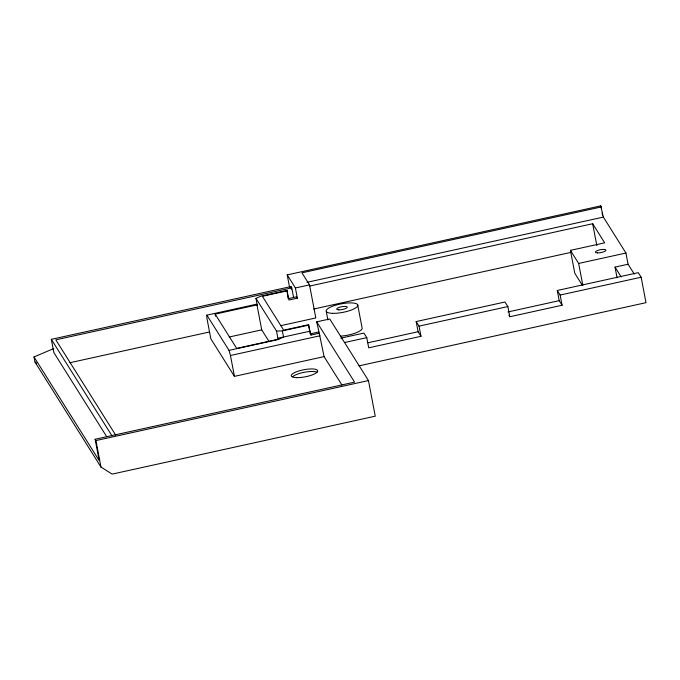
<?xml version="1.0" encoding="UTF-8"?>
<svg xmlns="http://www.w3.org/2000/svg" width="680" height="680" viewBox="0 0 680 680"><rect width="100%" height="100%" fill="white"/><g stroke="black" fill="none" stroke-linecap="round" stroke-linejoin="round"><path stroke-width="1.02" d="M634.244 274.04L628.082 264.231L625.94 253.036L603.356 217.099L600.755 205.879L287.215 274.89L295.4 287.971L297.339 298.154L288.975 299.999L286.986 290.445L260.593 296.259L255.977 298.384L257.337 305.507L256.53 304.215L206.881 315.146L206.864 317.968L210.851 338.827L234.43 376.363L324.071 356.618L341.938 385.05M206.881 315.146L229.016 350.378L278.664 339.439L283.534 337.017L309.927 331.202L310.998 335.045L319.26 333.225L324.071 356.618M319.26 333.225L316.693 321.844L329.749 318.971L368.458 380.562L375.25 416.177L112.115 474.121L100.963 467.041L34.969 362.032L34 356.94L53.711 348.585M601.409 206.924L301.945 272.841L309.51 284.869L315.817 317.951L280.857 325.644M306.995 282.327L603.356 217.099M106.666 436.602L53.856 352.572L51.331 339.337L290.947 286.569L291.771 287.878L293.556 297.228M291.771 287.878L55.819 339.847L115.694 435.124M295.4 287.971L309.51 284.869M287.232 290.836L262.403 296.301L283.688 330.174L308.516 324.708L309.927 331.202M309.375 286.127L592.663 223.737L604.656 242.837L570.427 250.368L574.795 273.275L582.471 285.481M215.56 316.208L215.16 314.126L256.972 304.921L261.724 329.859L268.906 341.275M69.887 362.729L209.593 331.959M313.743 309.026L571.183 252.331M229.1 337.042L261.724 329.859M570.427 250.368L578.646 263.449L625.94 253.036M255.977 298.384L276.53 331.075L282.37 330.905L308.762 325.1M278.502 339.184L236.691 348.389L215.16 314.126M308.516 324.708L310.258 333.863L318.639 332.019M617.058 277.839L615.017 267.104L628.082 264.231M229.016 350.378L230.452 355.495L319.974 335.784M340.782 338.155L363.902 333.064L366.775 337.646L368.721 347.82L420.979 336.311L419.041 326.137L416.16 321.563L505.002 301.997L507.883 306.57L509.821 316.752L562.079 305.243L560.141 295.06L557.269 290.488L638.274 272.646L641.146 277.227L646 302.668L358.972 365.874M344.666 342.516L366.775 337.646M419.041 326.137L507.883 306.57M560.141 295.06L641.146 277.227M367.888 342.796L418.106 331.738L420.979 336.311M507.969 311.95L559.207 300.662L562.079 305.243M34 356.94L99.203 460.632L95.123 439.263L354.577 382.126L316.693 321.844M95.123 439.263L95.948 440.572L368.458 380.562M276.53 331.075L277.882 338.198L283.534 337.017L282.37 330.905M34.969 362.032L36.686 363.12M615.017 267.104L621.18 276.913M508.861 315.223L509.821 316.752M297.339 298.154L296.497 296.82L288.142 298.664L286.986 290.445M310.258 333.863L310.998 335.045M277.882 338.198L278.664 339.439M51.331 339.337L112.013 435.888M600.755 205.879L601.145 207.91M602.115 212.993L602.497 215.024M592.663 223.737L596.827 245.599M578.646 263.449L582.819 285.311M557.269 290.488L559.207 300.662M416.16 321.563L418.106 331.738M357.654 304.674L362.024 327.573A16.133 4.344 -10.8 0 1 340.637 336.149M326.298 311.576L327.887 319.906M290.947 286.569L291.533 289.62M230.452 355.495L234.43 376.363M95.948 440.572L100.963 467.041M287.215 274.89L289.527 287.104M292.629 376.686A13.447 3.612 -10.8 0 1 304.64 372.215A13.447 3.612 -10.8 0 1 317.067 372.207M332.63 313.335A16.133 4.344 -10.8 0 0 357.756 305.804A16.133 4.344 -10.8 0 0 335.537 305.226A16.133 4.344 -10.8 0 0 332.63 313.335M338.861 309.859A5.38 1.445 -10.8 0 0 347.233 307.351A5.38 1.445 -10.8 0 0 339.83 307.156A5.38 1.445 -10.8 0 0 338.861 309.859M296.701 377.629A13.447 3.612 -10.8 0 0 317.645 371.356A13.447 3.612 -10.8 0 0 299.124 370.872A13.447 3.612 -10.8 0 0 296.701 377.629M597.55 252.892A5.38 1.445 -10.8 0 0 605.931 250.384A5.38 1.445 -10.8 0 0 598.519 250.189A5.38 1.445 -10.8 0 0 597.55 252.892"/></g></svg>
